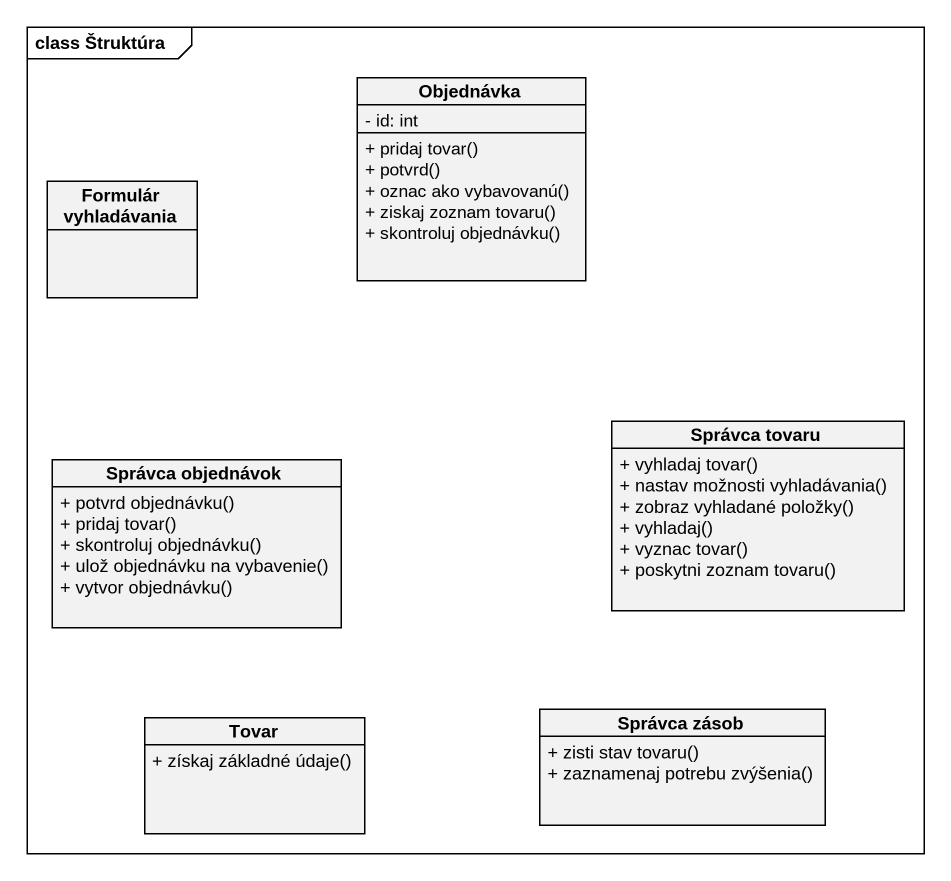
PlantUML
@startuml
mainframe class Štruktúra
hide circle
hide empty members
skinparam classAttributeIconSize 0
class Objednávka {
  - id: int
  + pridaj tovar()
  + potvrd()
  + oznac ako vybavovanú()
  + ziskaj zoznam tovaru()
  + skontroluj objednávku()
}
class "Formulár vyhladávania" as Formulár_vyhladávania
class "Správca objednávok" as Správca_objednávok {
  + potvrd objednávku()
  + pridaj tovar()
  + skontroluj objednávku()
  + ulož objednávku na vybavenie()
  + vytvor objednávku()
}
class "Správca tovaru" as Správca_tovaru {
  + vyhladaj tovar()
  + nastav možnosti vyhladávania()
  + zobraz vyhladané položky()
  + vyhladaj()
  + vyznac tovar()
  + poskytni zoznam tovaru()
}
class Tovar {
  + získaj základné údaje()
}
class "Správca zásob" as Správca_zásob {
  + zisti stav tovaru()
  + zaznamenaj potrebu zvýšenia()
}
@enduml
